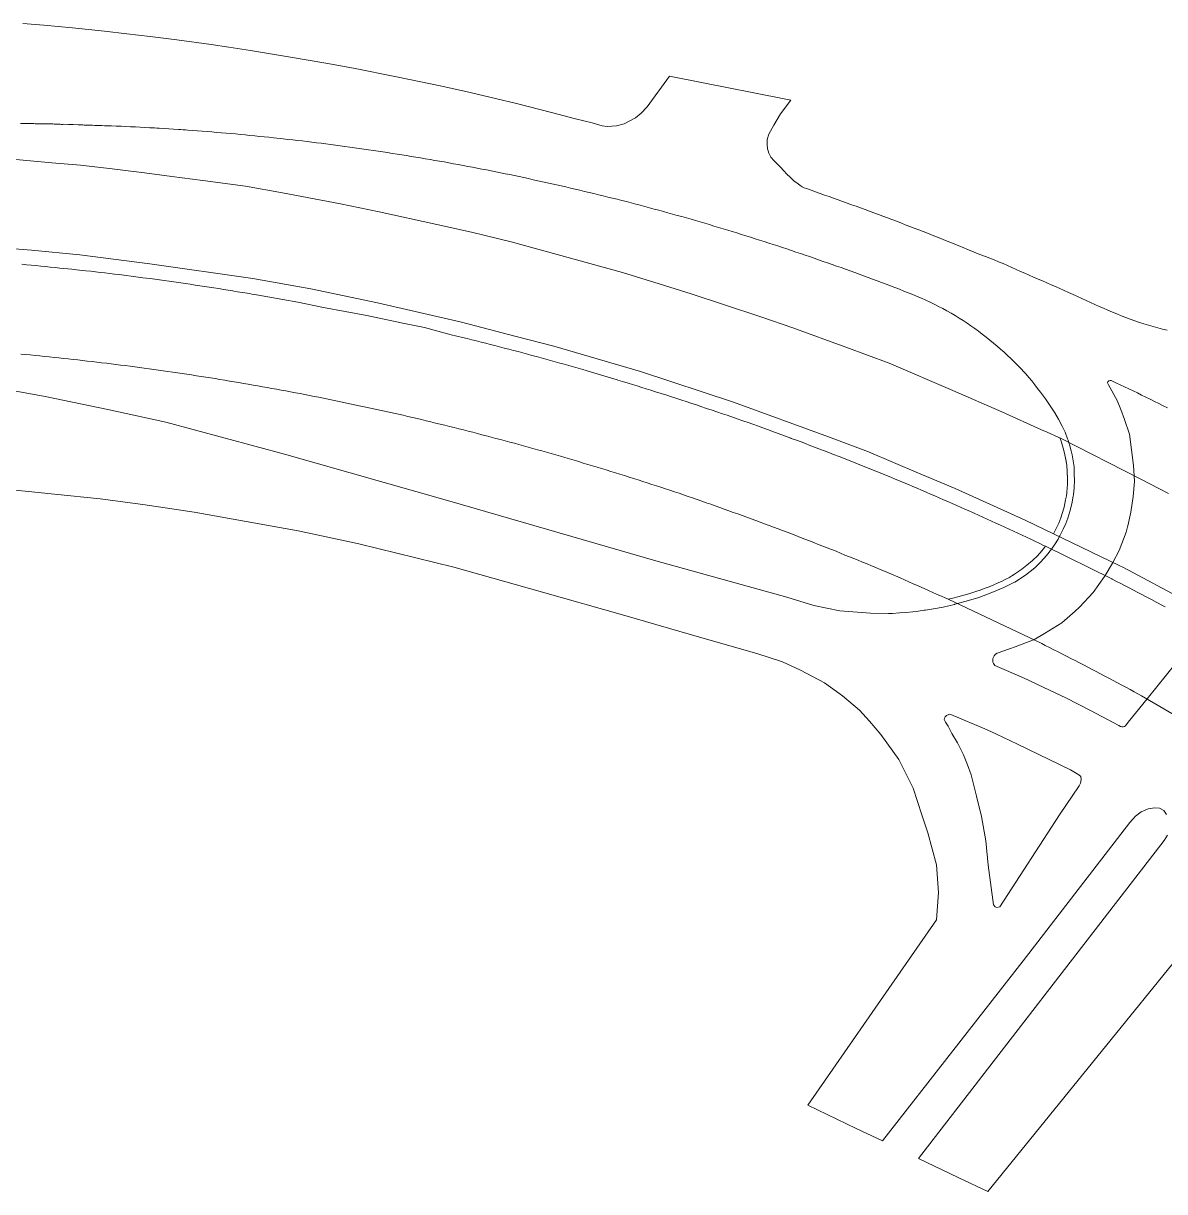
# Model space of a CAD drawing. Header units: metres. Extents: x 662613 to 666742, y 2728069 to 2732733.
# Drawn here: x 666360.7 to 666551.5, y 2730020.4 to 2730215.7 of the extents above; entities that cross this region are included whole.
import ezdxf

# ---------------------------------------------------------------- set-up
doc = ezdxf.new("R2010")
doc.units = ezdxf.units.M
doc.header["$MEASUREMENT"] = 0
doc.layers.add('Xref_DQ_MasterPlan_2024$0$DQ_ROADS', color=8, linetype='Continuous', lineweight=13)

# ---------------------------------------------------------------- blocks, each defined once
blk = doc.blocks.new('Xref_DQ_MasterPlan_2024$0$DQ_Roads_')
at = {"layer": 'Xref_DQ_MasterPlan_2024$0$DQ_ROADS'}
for points in [[(666360.5565, 2730215.7043), (666364.0861, 2730215.3985), (666368.8673, 2730214.9365), (666374.2571, 2730214.3749), (666377.9989, 2730213.9503), (666381.8843, 2730213.4885), (666386.3067, 2730212.9393), (666392.0771, 2730212.1465), (666395.0076, 2730211.7159), (666398.6715, 2730211.1603), (666405.0161, 2730210.1367), (666411.2391, 2730209.0401), (666415.8449, 2730208.2015), (666423.0593, 2730206.7883), (666430.6463, 2730205.1817), (666435.3467, 2730204.1313), (666439.8177, 2730203.0721), (666443.1367, 2730202.3041), (666448.9493, 2730200.8211), (666452.9789, 2730199.7707), (666455.7505, 2730199.0733), (666457.4167, 2730198.5819), (666458.2555, 2730198.4929), (666459.8143, 2730198.5671), (666461.1355, 2730198.9085), (666462.9987, 2730199.9031), (666463.9487, 2730200.6751), (666464.9731, 2730201.7737), (666468.6925, 2730206.8779), (666479.148, 2730204.8117), (666481.9425, 2730204.2594), (666488.9687, 2730202.8709), (666487.2411, 2730200.5933), (666486.1437, 2730198.664), (666485.2863, 2730197.1591), (666485.0193, 2730196.2673), (666485.0515, 2730195.4573), (666485.1025, 2730194.7221), (666485.1918, 2730194.3763), (666485.3049, 2730194.0375), (666485.4757, 2730193.693), (666485.6683, 2730193.3603), (666486.1519, 2730192.8039), (666486.6865, 2730192.2343), (666487.2419, 2730191.6491), (666487.7999, 2730191.0729), (666488.3457, 2730190.5043), (666488.8541, 2730189.9869), (666489.5119, 2730189.3981), (666490.2022, 2730188.8831), (666490.5269, 2730188.6235), (666490.8682, 2730188.3861), (666491.2355, 2730188.2267), (666491.6129, 2730188.0931), (666492.3613, 2730187.8167), (666493.1131, 2730187.5451), (666493.8663, 2730187.2785), (666494.6197, 2730187.0121), (666495.3723, 2730186.7435), (666496.1253, 2730186.4737), (666496.8797, 2730186.2021), (666497.6333, 2730185.9343), (666498.3853, 2730185.6657), (666499.1371, 2730185.3961), (666499.8885, 2730185.1247), (666500.6397, 2730184.8519), (666501.3889, 2730184.5755), (666502.1403, 2730184.2963), (666502.8907, 2730184.0187), (666503.6399, 2730183.7405), (666504.3893, 2730183.4619), (666505.1391, 2730183.1826), (666505.8871, 2730182.9041), (666506.6343, 2730182.6235), (666507.382, 2730182.3389), (666508.1291, 2730182.0547), (666508.8753, 2730181.7674), (666509.6212, 2730181.4783), (666510.3657, 2730181.1895), (666511.1123, 2730180.9005), (666511.8575, 2730180.6114), (666512.6001, 2730180.3195), (666513.3439, 2730180.0255), (666514.0861, 2730179.7295), (666514.8259, 2730179.4327), (666515.5703, 2730179.1291), (666516.3131, 2730178.8305), (666517.0543, 2730178.5325), (666517.7937, 2730178.2383), (666518.5257, 2730177.9333), (666519.2749, 2730177.6141), (666520.025, 2730177.3117), (666520.7707, 2730177.0279), (666521.5149, 2730176.7469), (666522.2561, 2730176.4667), (666522.9949, 2730176.1735), (666523.7296, 2730175.8731), (666524.4625, 2730175.5653), (666525.1951, 2730175.2441), (666525.9215, 2730174.9197), (666526.6559, 2730174.5863), (666527.3859, 2730174.2545), (666528.1181, 2730173.9337), (666528.8523, 2730173.6139), (666529.5857, 2730173.2959), (666530.3241, 2730172.9753), (666531.0569, 2730172.6613), (666531.7873, 2730172.3455), (666532.5167, 2730172.0261), (666533.2467, 2730171.6983), (666533.9785, 2730171.3737), (666535.4361, 2730170.7138), (666536.1685, 2730170.3963), (666536.8981, 2730170.0685), (666537.6247, 2730169.7369), (666538.3563, 2730169.4075), (666539.0821, 2730169.0679), (666539.8113, 2730168.7419), (666540.5431, 2730168.4093), (666541.2745, 2730168.0789), (666542.0129, 2730167.7585), (666542.7505, 2730167.4413), (666543.4919, 2730167.1392), (666544.2397, 2730166.8391), (666544.9893, 2730166.5451), (666545.7405, 2730166.2607), (666546.4949, 2730165.9857), (666547.2561, 2730165.7275), (666548.0209, 2730165.4809), (666548.7915, 2730165.2475), (666549.5601, 2730165.0209), (666550.3349, 2730164.8065), (666551.1145, 2730164.6105), (666551.8913, 2730164.415)], [(666563.1466, 2730071.3029), (666521.9321, 2730020.4453), (666516.9742, 2730022.8253), (666510.352, 2730026.0045), (666551.3884, 2730079.1429), (666551.9856, 2730080.0493)], [(666551.816, 2730083.4995), (666551.3756, 2730084.1501), (666550.6518, 2730084.5579), (666549.8132, 2730084.5899), (666548.7282, 2730084.4331), (666547.5668, 2730083.9493), (666546.6366, 2730083.1851), (666545.6512, 2730082.1501), (666530.3054, 2730062.1741), (666527.8548, 2730059.041), (666504.2906, 2730028.9143), (666499.8972, 2730031.0234), (666491.8459, 2730034.8885), (666513.3676, 2730065.8872), (666513.6728, 2730070.4179), (666513.3578, 2730075.0691), (666511.8846, 2730080.4013), (666510.9048, 2730083.4437), (666509.4352, 2730087.8851), (666507.0178, 2730092.6817), (666504.0294, 2730096.8299), (666502.156, 2730099.1047), (666500.4834, 2730100.9335), (666497.6286, 2730103.2975), (666494.5956, 2730105.4831), (666490.6258, 2730107.6241), (666487.5704, 2730109.0067), (666483.2884, 2730110.3895), (666473.7432, 2730113.1103), (666461.2318, 2730116.7233), (666447.449, 2730120.6485), (666432.6627, 2730124.8413), (666416.7613, 2730128.7217), (666406.6363, 2730130.9073), (666389.2183, 2730133.9851), (666380.6321, 2730135.2786), (666373.4954, 2730136.2153), (666365.8681, 2730137.0181), (666353.2897, 2730138.3117)], [(666360.3953, 2730175.4341), (666361.1925, 2730175.3623), (666361.9883, 2730175.2863), (666362.7845, 2730175.2121), (666363.5811, 2730175.1375), (666364.3761, 2730175.0601), (666365.1725, 2730174.9733), (666365.9687, 2730174.8925), (666366.7651, 2730174.8133), (666368.7527, 2730174.6095), (666369.5483, 2730174.5249), (666371.1389, 2730174.3533), (666371.9341, 2730174.2657), (666372.7281, 2730174.1755), (666373.5235, 2730174.0819), (666374.3187, 2730173.9927), (666375.1109, 2730173.8997), (666375.9051, 2730173.8011), (666376.7005, 2730173.7061), (666377.4935, 2730173.6085), (666379.0809, 2730173.4075), (666379.8737, 2730173.3017), (666380.6669, 2730173.1995), (666381.8555, 2730173.0377), (666383.4415, 2730172.8255), (666384.2329, 2730172.7067), (666385.0245, 2730172.5993), (666385.8169, 2730172.4905), (666387.0041, 2730172.3177), (666388.5879, 2730172.0879), (666389.3799, 2730171.9733), (666390.1703, 2730171.8583), (666390.9587, 2730171.7403), (666391.7521, 2730171.6151), (666392.5405, 2730171.4811), (666393.3323, 2730171.3641), (666394.1219, 2730171.2483), (666394.9109, 2730171.1241), (666395.6995, 2730170.9953), (666395.8551, 2730170.9681), (666396.4887, 2730170.8575), (666397.2791, 2730170.7145), (666397.6755, 2730170.6739), (666398.0683, 2730170.6059), (666398.4647, 2730170.5503), (666398.8565, 2730170.4673), (666399.6439, 2730170.3279), (666400.6089, 2730170.1631), (666401.5211, 2730169.9995), (666406.5623, 2730169.0949), (666410.8395, 2730168.2405), (666418.0823, 2730166.8731), (666424.1275, 2730165.6197), (666427.7231, 2730164.8595), (666432.1763, 2730163.6639), (666433.1205, 2730163.4353), (666434.0839, 2730163.1985), (666434.8601, 2730163.0097), (666435.6385, 2730162.8207), (666436.4155, 2730162.6247), (666437.1925, 2730162.4319), (666437.9693, 2730162.2341), (666438.7423, 2730162.0367), (666439.5185, 2730161.8381), (666440.2935, 2730161.6417), (666441.0687, 2730161.4401), (666441.8423, 2730161.2391), (666442.6181, 2730161.0375), (666443.3919, 2730160.8339), (666444.9391, 2730160.4239), (666445.7107, 2730160.2145), (666446.4827, 2730160.0017), (666447.2541, 2730159.7921), (666448.0253, 2730159.5801), (666448.7965, 2730159.3627), (666449.5687, 2730159.1553), (666450.3393, 2730158.9363), (666451.1093, 2730158.7179), (666451.8793, 2730158.4989), (666452.6499, 2730158.2855), (666453.4205, 2730158.0705), (666454.1885, 2730157.8459), (666454.9587, 2730157.6281), (666459.9241, 2730156.1149), (666460.0457, 2730156.0781), (666460.8159, 2730155.8573), (666461.7703, 2730155.5701), (666462.5377, 2730155.3379), (666463.3015, 2730155.1035), (666464.0541, 2730154.8686), (666464.0647, 2730154.8653), (666464.8271, 2730154.6251), (666465.5931, 2730154.3847), (666466.3557, 2730154.1443), (666467.3087, 2730153.8435), (666468.2581, 2730153.5379), (666469.0227, 2730153.2939), (666469.7837, 2730153.0489), (666470.7351, 2730152.7453), (666471.4953, 2730152.4973), (666472.2575, 2730152.2471), (666473.2051, 2730151.9329), (666473.9661, 2730151.6761), (666474.9143, 2730151.3615), (666475.8579, 2730151.0407), (666476.6147, 2730150.7813), (666477.5585, 2730150.4549), (666478.3175, 2730150.1941), (666480.0213, 2730149.6053), (666480.9397, 2730149.3007), (666481.8605, 2730148.9723), (666482.6163, 2730148.6921), (666483.5583, 2730148.3611), (666484.3117, 2730148.0881), (666485.0627, 2730147.8131), (666485.8137, 2730147.5407), (666489.006, 2730146.3615), (666489.0546, 2730146.3436), (666489.9425, 2730146.0213), (666490.6915, 2730145.7369), (666491.4429, 2730145.4613), (666492.1907, 2730145.1751), (666492.9369, 2730144.8897), (666493.6867, 2730144.6093), (666494.4341, 2730144.3165), (666495.3659, 2730143.9611), (666496.1133, 2730143.6603), (666497.0435, 2730143.3043), (666498.3299, 2730142.8099), (666499.0277, 2730142.5341), (666499.7703, 2730142.2399), (666500.5153, 2730141.9421), (666501.2505, 2730141.6473), (666502.7395, 2730141.0515), (666503.4839, 2730140.7561), (666504.2193, 2730140.4567), (666504.9603, 2730140.1495), (666505.6991, 2730139.8457), (666506.4357, 2730139.5383), (666507.1761, 2730139.2247), (666507.9138, 2730138.9195), (666508.6504, 2730138.6111), (666509.3864, 2730138.3017), (666510.1222, 2730137.9939), (666510.8576, 2730137.6785), (666511.5906, 2730137.3619), (666512.3252, 2730137.0399), (666513.0586, 2730136.7231), (666513.7922, 2730136.4039), (666514.5244, 2730136.0861), (666515.2566, 2730135.7679), (666515.9874, 2730135.4461), (666516.7202, 2730135.1217), (666517.4516, 2730134.7993), (666518.1836, 2730134.4759), (666518.915, 2730134.1523), (666519.6442, 2730133.8303), (666520.3726, 2730133.5035), (666521.1018, 2730133.1737), (666521.8322, 2730132.8445), (666522.5594, 2730132.5143), (666523.2878, 2730132.1845), (666524.015, 2730131.8541), (666524.7404, 2730131.5207), (666525.4658, 2730131.1849), (666526.1916, 2730130.8479), (666526.9146, 2730130.5113), (666527.641, 2730130.1703), (666528.3654, 2730129.8327), (666529.0876, 2730129.4941), (666529.8058, 2730129.1503), (666530.5292, 2730128.8043), (666531.251, 2730128.4593), (666531.5471, 2730128.3171), (666531.401, 2730128.1063), (666530.9314, 2730127.5551), (666530.2362, 2730126.7259), (666529.4162, 2730125.9309), (666528.4712, 2730125.1231), (666527.6154, 2730124.5033), (666527.0916, 2730124.1259), (666527.072, 2730124.1109), (666526.3984, 2730123.6615), (666525.9388, 2730123.3757), (666525.41, 2730123.0533), (666525.1751, 2730122.9234), (666524.842, 2730122.7391), (666524.298, 2730122.4849), (666523.6758, 2730122.2189), (666522.9196, 2730121.8817), (666522.1244, 2730121.5537), (666521.307, 2730121.2441), (666520.6556, 2730120.9891), (666520.0842, 2730120.8091), (666519.3988, 2730120.5859), (666518.7608, 2730120.3669), (666518.1228, 2730120.1713), (666516.929, 2730119.8561), (666516.048, 2730119.6233), (666515.2872, 2730119.4529), (666515.0468, 2730119.5569), (666514.9184, 2730119.6151), (666514.1904, 2730119.9448), (666513.4612, 2730120.2729), (666512.7312, 2730120.5991), (666512.0019, 2730120.9229), (666510.1747, 2730121.7307), (666509.4426, 2730122.0525), (666508.7108, 2730122.3707), (666507.9762, 2730122.6921), (666507.2434, 2730123.0109), (666505.4084, 2730123.8043), (666504.6736, 2730124.1207), (666503.9402, 2730124.4345), (666503.204, 2730124.7481), (666502.468, 2730125.0589), (666501.7308, 2730125.3667), (666500.992, 2730125.6718), (666500.2529, 2730125.9721), (666499.511, 2730126.2715), (666498.7686, 2730126.5633), (666498.0252, 2730126.8441), (666497.2808, 2730127.1777), (666496.547, 2730127.4693), (666495.8039, 2730127.7613), (666495.0612, 2730128.0515), (666494.3156, 2730128.3423), (666493.5716, 2730128.6307), (666492.8264, 2730128.9223), (666492.0808, 2730129.2125), (666491.3342, 2730129.5063), (666490.5902, 2730129.7943), (666489.8435, 2730130.0839), (666489.0978, 2730130.3719), (666488.3518, 2730130.6561), (666487.6036, 2730130.9379), (666486.8556, 2730131.2209), (666486.1078, 2730131.5017), (666485.359, 2730131.7823), (666484.6111, 2730132.0611), (666483.8605, 2730132.338), (666483.1099, 2730132.6143), (666482.3591, 2730132.8897), (666481.6077, 2730133.1639), (666480.8565, 2730133.4355), (666480.1052, 2730133.7087), (666479.3523, 2730133.9803), (666478.6005, 2730134.2529), (666477.8481, 2730134.5231), (666477.0947, 2730134.7925), (666476.3417, 2730135.0593), (666475.5873, 2730135.3247), (666474.8335, 2730135.5909), (666474.0789, 2730135.8537), (666473.3241, 2730136.1167), (666472.5683, 2730136.3787), (666471.8117, 2730136.6417), (666471.0563, 2730136.9023), (666470.3007, 2730137.1573), (666469.5421, 2730137.4119), (666468.7845, 2730137.6637), (666468.0253, 2730137.9135), (666467.2647, 2730138.1599), (666466.5049, 2730138.4065), (666465.7439, 2730138.6511), (666464.9822, 2730138.8985), (666464.2211, 2730139.143), (666463.4595, 2730139.3863), (666462.6969, 2730139.6307), (666461.9353, 2730139.8727), (666461.1725, 2730140.1149), (666460.4107, 2730140.3529), (666459.6467, 2730140.5897), (666458.8825, 2730140.8251), (666458.1181, 2730141.0591), (666457.3535, 2730141.2937), (666456.5885, 2730141.5281), (666455.8235, 2730141.7606), (666455.0582, 2730141.9931), (666454.2927, 2730142.2245), (666453.527, 2730142.4534), (666452.7609, 2730142.6819), (666451.9939, 2730142.9087), (666451.2269, 2730143.1337), (666450.4586, 2730143.3545), (666449.6903, 2730143.5771), (666448.9223, 2730143.7983), (666448.1527, 2730144.0177), (666447.3829, 2730144.2357), (666446.6141, 2730144.4522), (666445.8439, 2730144.6671), (666445.0727, 2730144.8821), (666444.3017, 2730145.0967), (666443.5317, 2730145.3101), (666442.7605, 2730145.5215), (666441.9899, 2730145.7279), (666441.2173, 2730145.9349), (666440.4439, 2730146.1399), (666439.6713, 2730146.3431), (666438.8975, 2730146.5467), (666438.1237, 2730146.7505), (666437.3503, 2730146.9537), (666436.5763, 2730147.1523), (666435.8015, 2730147.3537), (666435.027, 2730147.5533), (666434.2521, 2730147.7507), (666433.4767, 2730147.9493), (666432.7023, 2730148.1441), (666431.9263, 2730148.3381), (666431.1503, 2730148.5309), (666430.3743, 2730148.7205), (666429.5971, 2730148.9083), (666428.8195, 2730149.0959), (666428.0419, 2730149.2835), (666427.2642, 2730149.4713), (666426.4863, 2730149.6591), (666425.7087, 2730149.8433), (666424.9311, 2730150.025), (666424.1513, 2730150.2033), (666423.3725, 2730150.3803), (666422.5913, 2730150.5537), (666421.8103, 2730150.7281), (666421.0297, 2730150.9005), (666420.2487, 2730151.0705), (666419.4669, 2730151.2411), (666418.6851, 2730151.4105), (666417.9034, 2730151.5779), (666417.1213, 2730151.7447), (666416.3389, 2730151.9109), (666415.5563, 2730152.0769), (666414.7735, 2730152.2429), (666413.9907, 2730152.4069), (666413.2078, 2730152.5689), (666412.4247, 2730152.7275), (666411.6407, 2730152.8859), (666410.8566, 2730153.0447), (666410.0719, 2730153.2021), (666409.2877, 2730153.3593), (666408.5035, 2730153.5115), (666407.7181, 2730153.6635), (666406.9326, 2730153.8157), (666406.1473, 2730153.9651), (666405.3615, 2730154.1152), (666404.5759, 2730154.2639), (666403.7896, 2730154.4097), (666403.0033, 2730154.5539), (666402.2169, 2730154.6973), (666401.4293, 2730154.8387), (666400.6423, 2730154.9789), (666399.8552, 2730155.1199), (666399.0671, 2730155.2551), (666398.2784, 2730155.3899), (666397.4901, 2730155.5264), (666396.7019, 2730155.6609), (666395.9129, 2730155.7957), (666395.1251, 2730155.9301), (666394.3361, 2730156.0617), (666393.5471, 2730156.1919), (666392.7576, 2730156.3217), (666391.9679, 2730156.4511), (666391.1793, 2730156.5777), (666390.3887, 2730156.7007), (666389.5987, 2730156.8201), (666388.8081, 2730156.9415), (666388.0175, 2730157.0615), (666387.2263, 2730157.1798), (666386.4353, 2730157.2967), (666385.6441, 2730157.4135), (666384.8529, 2730157.5279), (666384.0609, 2730157.639), (666383.2683, 2730157.7507), (666382.4763, 2730157.8619), (666381.6839, 2730157.9697), (666380.8913, 2730158.0775), (666380.0987, 2730158.1842), (666379.3056, 2730158.2907), (666378.5131, 2730158.3941), (666377.7197, 2730158.4963), (666376.9262, 2730158.5961), (666376.1323, 2730158.6957), (666375.3389, 2730158.7919), (666374.5447, 2730158.8883), (666373.7493, 2730158.9849), (666372.9563, 2730159.0839), (666372.1619, 2730159.1743), (666371.3667, 2730159.2695), (666370.5735, 2730159.3659), (666369.7789, 2730159.4577), (666368.9839, 2730159.5469), (666368.1887, 2730159.6345), (666367.3941, 2730159.7189), (666366.5983, 2730159.8017), (666365.8027, 2730159.8845), (666365.0069, 2730159.9669), (666364.2115, 2730160.0483), (666363.4155, 2730160.1283), (666362.6195, 2730160.2081), (666361.8235, 2730160.2871), (666361.0273, 2730160.365), (666360.231, 2730160.4415)], [(666354.5185, 2730155.1429), (666364.3445, 2730153.3445), (666374.8053, 2730151.1703), (666384.4949, 2730149.0637), (666404.3431, 2730143.7065), (666431.9949, 2730135.8367), (666466.4297, 2730125.9023), (666488.3178, 2730119.8033), (666492.814, 2730118.4171), (666497.169, 2730117.5333), (666502.2862, 2730117.1347), (666505.2902, 2730117.0449), (666506.0076, 2730117.0689), (666507.1593, 2730117.1629), (666508.231, 2730117.2183), (666509.377, 2730117.3444), (666509.9308, 2730117.4053), (666511.3018, 2730117.6185), (666511.4834, 2730117.6438), (666512.8645, 2730117.8359), (666514.4344, 2730118.1455), (666516.3342, 2730118.6009), (666516.4103, 2730118.6191), (666516.8523, 2730118.7363), (666518.6884, 2730119.2233), (666520.4118, 2730119.7725), (666522.6002, 2730120.5807), (666524.5966, 2730121.4111), (666526.4092, 2730122.3177), (666526.4361, 2730122.3351), (666528.2314, 2730123.4963), (666529.7716, 2730124.7107), (666530.772, 2730125.6977), (666531.7366, 2730126.7693), (666532.5448, 2730127.8337), (666532.5536, 2730127.8453), (666533.0714, 2730128.5501), (666533.6566, 2730129.5021), (666533.8759, 2730129.9125), (666533.9378, 2730130.0283), (666534.5184, 2730131.1407), (666534.9514, 2730132.1175), (666535.2778, 2730133.0209), (666535.6392, 2730134.1137), (666535.9566, 2730135.4051), (666536.1806, 2730136.6601), (666536.2292, 2730136.9323), (666536.3454, 2730138.0711), (666536.4036, 2730139.3261), (666536.381, 2730140.3535), (666536.3364, 2730141.5711), (666536.1894, 2730142.6127), (666536.0242, 2730143.5761), (666535.859, 2730144.2515), (666535.6404, 2730145.1033), (666535.4631, 2730145.6587), (666535.3449, 2730146.0289), (666535.2696, 2730146.2647), (666534.8366, 2730147.3995), (666534.3723, 2730148.3897), (666533.7603, 2730149.5519), (666533.121, 2730150.5962), (666533.0149, 2730150.7695), (666532.1031, 2730152.1263), (666531.5911, 2730152.9341), (666530.7129, 2730154.0731), (666530.2466, 2730154.6893), (666529.7561, 2730155.3171), (666529.2567, 2730155.9419), (666528.7717, 2730156.5425), (666528.2691, 2730157.1091), (666527.1595, 2730158.2773), (666525.7915, 2730159.6646), (666525.2111, 2730160.2157), (666524.6361, 2730160.7417), (666524.0613, 2730161.2437), (666523.4653, 2730161.7579), (666522.8536, 2730162.2707), (666522.2413, 2730162.7757), (666521.6301, 2730163.2725), (666521.0017, 2730163.7659), (666520.3727, 2730164.2492), (666519.7457, 2730164.7043), (666519.1019, 2730165.1641), (666518.4543, 2730165.6085), (666517.7933, 2730166.0375), (666517.1248, 2730166.4603), (666516.4511, 2730166.8641), (666515.7665, 2730167.2619), (666515.0773, 2730167.6552), (666514.3835, 2730168.0451), (666513.6801, 2730168.4057), (666512.9744, 2730168.7565), (666512.2652, 2730169.0991), (666511.5461, 2730169.4285), (666510.8187, 2730169.7551), (666510.0939, 2730170.0705), (666509.3591, 2730170.3758), (666508.6192, 2730170.6763), (666507.8819, 2730170.9685), (666507.1401, 2730171.2563), (666506.3957, 2730171.5397), (666505.6491, 2730171.8253), (666504.9011, 2730172.1101), (666504.1537, 2730172.3941), (666503.4039, 2730172.6773), (666502.6575, 2730172.9589), (666501.9079, 2730173.2405), (666501.1586, 2730173.5161), (666500.4087, 2730173.7887), (666499.6595, 2730174.0645), (666498.9063, 2730174.3405), (666498.1539, 2730174.6099), (666497.4021, 2730174.8765), (666496.6481, 2730175.1415), (666495.8929, 2730175.4057), (666495.1377, 2730175.6641), (666494.3867, 2730175.9263), (666493.6289, 2730176.1913), (666492.8709, 2730176.4531), (666492.1153, 2730176.7145), (666491.3597, 2730176.9747), (666490.6017, 2730177.2313), (666489.8441, 2730177.4867), (666489.0871, 2730177.7399), (666488.3309, 2730177.9961), (666487.5705, 2730178.2483), (666486.8089, 2730178.4971), (666486.0515, 2730178.7455), (666485.2909, 2730178.9903), (666484.5297, 2730179.2347), (666483.7687, 2730179.4751), (666483.0077, 2730179.7187), (666482.2445, 2730179.9621), (666481.4813, 2730180.2039), (666480.7187, 2730180.4405), (666479.9553, 2730180.6779), (666479.1903, 2730180.9139), (666478.4263, 2730181.1473), (666477.6625, 2730181.377), (666476.8973, 2730181.6053), (666476.1299, 2730181.8365), (666475.3641, 2730182.0639), (666474.5979, 2730182.2911), (666473.8311, 2730182.5196), (666473.0633, 2730182.7455), (666472.2961, 2730182.9717), (666471.5267, 2730183.1879), (666470.7581, 2730183.3995), (666469.9913, 2730183.617), (666469.2175, 2730183.8323), (666468.4449, 2730184.0421), (666467.6787, 2730184.2573), (666466.9059, 2730184.4689), (666466.1331, 2730184.6768), (666465.3617, 2730184.8885), (666464.5905, 2730185.0981), (666463.8167, 2730185.3033), (666463.0443, 2730185.5071), (666462.2711, 2730185.7095), (666461.4969, 2730185.9098), (666460.7213, 2730186.1065), (666459.9493, 2730186.2995), (666459.1715, 2730186.492), (666458.3947, 2730186.6835), (666457.6179, 2730186.8741), (666456.8415, 2730187.0629), (666456.0637, 2730187.2533), (666455.2859, 2730187.4417), (666454.5077, 2730187.6263), (666453.7307, 2730187.8115), (666452.9523, 2730187.9913), (666452.1735, 2730188.1747), (666451.3939, 2730188.3553), (666450.6151, 2730188.5355), (666449.8356, 2730188.7119), (666449.0551, 2730188.8885), (666448.2751, 2730189.0641), (666447.4947, 2730189.2363), (666446.7137, 2730189.4067), (666445.9323, 2730189.5769), (666445.1527, 2730189.7551), (666444.3683, 2730189.9205), (666443.5875, 2730190.0873), (666442.8057, 2730190.2535), (666442.0229, 2730190.4197), (666441.2395, 2730190.5829), (666440.4573, 2730190.7423), (666439.6735, 2730190.898), (666438.8891, 2730191.0517), (666438.1038, 2730191.2053), (666437.3193, 2730191.3585), (666436.5339, 2730191.5091), (666435.7485, 2730191.6587), (666434.9625, 2730191.8065), (666434.1779, 2730191.9575), (666433.3911, 2730192.1038), (666432.6039, 2730192.2463), (666431.8175, 2730192.3909), (666431.0305, 2730192.5357), (666430.2425, 2730192.6723), (666429.4549, 2730192.8071), (666428.6673, 2730192.9403), (666427.8783, 2730193.0747), (666427.09, 2730193.2102), (666426.3011, 2730193.3423), (666425.5119, 2730193.4736), (666424.7229, 2730193.6037), (666423.9333, 2730193.7335), (666423.1439, 2730193.8595), (666422.3545, 2730193.9819), (666421.5639, 2730194.1035), (666420.7733, 2730194.2249), (666419.9825, 2730194.3451), (666419.1915, 2730194.4617), (666418.4005, 2730194.5765), (666417.6091, 2730194.6909), (666416.8173, 2730194.8039), (666416.0251, 2730194.9149), (666415.2331, 2730195.0263), (666414.4409, 2730195.1365), (666413.6481, 2730195.2453), (666412.8559, 2730195.3527), (666412.0629, 2730195.4585), (666411.2701, 2730195.5615), (666410.4769, 2730195.6633), (666409.6835, 2730195.7631), (666408.8899, 2730195.8599), (666408.0961, 2730195.9561), (666407.3019, 2730196.0489), (666406.5073, 2730196.1427), (666405.7123, 2730196.2315), (666404.9176, 2730196.3211), (666404.1231, 2730196.4096), (666402.5327, 2730196.5815), (666401.7371, 2730196.6623), (666400.9412, 2730196.7405), (666400.1455, 2730196.8221), (666399.3497, 2730196.9085), (666398.5541, 2730196.9899), (666397.7575, 2730197.0673), (666396.9617, 2730197.1381), (666396.1655, 2730197.2165), (666395.3685, 2730197.2837), (666394.5721, 2730197.3553), (666393.7747, 2730197.4231), (666392.9779, 2730197.4917), (666392.1807, 2730197.5515), (666391.3833, 2730197.6155), (666390.5855, 2730197.6715), (666389.7875, 2730197.7283), (666388.9897, 2730197.7868), (666388.1917, 2730197.8451), (666387.7937, 2730197.8897), (666387.3937, 2730197.9067), (666386.9955, 2730197.9449), (666386.5955, 2730197.9555), (666385.7979, 2730198.0137), (666384.9996, 2730198.0681), (666384.2015, 2730198.1185), (666383.4031, 2730198.1673), (666383.0049, 2730198.2079), (666382.6049, 2730198.2209), (666382.2063, 2730198.2571), (666381.8061, 2730198.2655), (666381.0077, 2730198.3083), (666380.2093, 2730198.3547), (666379.4102, 2730198.3905), (666378.6113, 2730198.4287), (666377.8123, 2730198.4637), (666377.0133, 2730198.5031), (666376.2139, 2730198.5349), (666375.4145, 2730198.5665), (666375.0145, 2730198.5655), (666374.6153, 2730198.5923), (666374.2149, 2730198.5954), (666373.8157, 2730198.6263), (666373.4155, 2730198.6262), (666373.0163, 2730198.6539), (666372.6161, 2730198.6593), (666372.2171, 2730198.6925), (666372.0173, 2730198.6759), (666371.8169, 2730198.6734), (666371.6167, 2730198.6847), (666371.4177, 2730198.7099), (666371.2175, 2730198.6961), (666371.0169, 2730198.6961), (666370.8167, 2730198.7099), (666370.6181, 2730198.7377), (666369.8184, 2730198.7643), (666369.0187, 2730198.7887), (666368.2193, 2730198.8155), (666367.4195, 2730198.8383), (666367.2196, 2730198.8215), (666367.0191, 2730198.8186), (666366.8187, 2730198.8295), (666366.6197, 2730198.8544), (666366.4197, 2730198.8393), (666366.2191, 2730198.838), (666366.0189, 2730198.8507), (666365.8201, 2730198.8771), (666365.6211, 2730198.903), (666365.4209, 2730198.9149), (666365.2203, 2730198.9129), (666365.0203, 2730198.8969), (666364.8211, 2730198.9203), (666364.6207, 2730198.9295), (666364.4203, 2730198.9251), (666364.2205, 2730198.9065), (666363.4207, 2730198.9217), (666362.6209, 2730198.9367), (666362.4218, 2730198.9621), (666362.2215, 2730198.9735), (666362.0209, 2730198.9711), (666361.8209, 2730198.9549), (666361.6217, 2730198.9775), (666361.4213, 2730198.9861), (666361.2207, 2730198.9809), (666361.0211, 2730198.9617), (666360.2213, 2730198.9765)], [(666352.4647, 2730193.5649), (666361.2337, 2730192.7999), (666365.4195, 2730192.3989), (666370.2533, 2730192.0056), (666375.5165, 2730191.3919), (666377.7577, 2730191.0965), (666380.9129, 2730190.7153), (666385.4843, 2730190.0933), (666390.6595, 2730189.4464), (666397.7969, 2730188.4685), (666404.0227, 2730187.3829), (666413.6881, 2730185.5331), (666420.1525, 2730184.1925), (666429.8209, 2730182.0849), (666435.6071, 2730180.8329), (666442.2079, 2730179.1719), (666449.9475, 2730177.0733), (666455.3983, 2730175.5597), (666460.8637, 2730174.0461), (666466.9515, 2730172.1855), (666472.3163, 2730170.4775), (666477.7553, 2730168.7058), (666484.1257, 2730166.6231), (666489.3295, 2730164.8164), (666498.1573, 2730161.6031), (666505.4039, 2730158.8863), (666516.0969, 2730154.3671), (666524.2759, 2730150.7829), (666530.9184, 2730147.7868), (666531.8467, 2730147.3681), (666533.8199, 2730146.4978), (666533.9538, 2730146.4295), (666534.0774, 2730146.1479), (666534.106, 2730146.0603), (666534.289, 2730145.4983), (666534.524, 2730144.6975), (666534.724, 2730143.8951), (666534.9242, 2730143.0099), (666535.1092, 2730141.8605), (666535.1964, 2730140.8195), (666535.2546, 2730139.6403), (666535.2474, 2730138.7899), (666535.1892, 2730137.8903), (666535.1568, 2730137.4541), (666535.1294, 2730137.2211), (666535.0696, 2730136.7135), (666534.9268, 2730136.0433), (666534.6722, 2730134.8701), (666534.3562, 2730133.7967), (666534.1242, 2730133.0455), (666533.773, 2730132.1569), (666533.1838, 2730130.9429), (666532.8782, 2730130.3935), (666528.1436, 2730132.6753), (666516.4548, 2730137.9769), (666512.3631, 2730139.7014), (666510.3533, 2730140.5484), (666501.9549, 2730144.0879), (666495.3055, 2730146.6063), (666479.4281, 2730152.3687), (666463.8367, 2730157.5037), (666449.3715, 2730161.7483), (666443.0385, 2730163.3954), (666433.9091, 2730165.7697), (666419.8689, 2730168.9861), (666408.7077, 2730171.3241), (666399.0275, 2730173.0713), (666381.8307, 2730175.4941), (666370.1107, 2730176.9981), (666362.0113, 2730177.8107), (666352.7707, 2730178.5178)], [(666551.9346, 2730151.4479), (666551.2203, 2730151.807), (666550.5052, 2730152.1629), (666549.7905, 2730152.5179), (666549.0739, 2730152.8735), (666548.3601, 2730153.2275), (666547.6387, 2730153.5843), (666546.9223, 2730153.9281), (666546.2055, 2730154.2741), (666545.4838, 2730154.6161), (666544.7608, 2730154.9581), (666544.0369, 2730155.3015), (666543.3125, 2730155.6445), (666542.5649, 2730156.0041), (666542.5445, 2730156.0035), (666542.3839, 2730155.9979), (666542.1653, 2730155.9417), (666542.0031, 2730155.8045), (666541.9345, 2730155.6421), (666542.1217, 2730155.2677), (666543.5199, 2730152.6523), (666544.1689, 2730151.1543), (666544.787, 2730149.5065), (666545.6046, 2730147.0598), (666546.2615, 2730141.8055), (666546.3634, 2730140.0925), (666546.4216, 2730139.1137), (666546.2452, 2730136.6421), (666545.8568, 2730133.9939), (666545.3136, 2730131.7224), (666545.2742, 2730131.5577), (666545.027, 2730130.6397), (666543.8706, 2730127.6031), (666542.8133, 2730125.6051), (666542.7496, 2730125.4847), (666541.5404, 2730123.3953), (666541.452, 2730123.2425), (666539.5542, 2730120.5945), (666537.268, 2730118.1229), (666536.5413, 2730117.4851), (666534.3108, 2730115.5277), (666531.4244, 2730113.7093), (666529.5966, 2730112.6947), (666529.5796, 2730112.6853), (666526.4714, 2730111.4801), (666525.5588, 2730111.1644), (666523.5052, 2730110.4541), (666523.2042, 2730110.2981), (666522.9588, 2730109.9859), (666522.758, 2730109.5397), (666522.7358, 2730108.9377), (666522.8696, 2730108.7145), (666523.1148, 2730108.4023), (666527.9073, 2730106.3201), (666531.29, 2730104.7211), (666534.9622, 2730102.9689), (666539.099, 2730100.8661), (666543.85, 2730098.3347), (666544.0807, 2730098.1985), (666544.3426, 2730098.1069), (666544.5346, 2730098.1199), (666544.7484, 2730098.1767), (666544.9274, 2730098.3031), (666545.403, 2730098.8919), (666546.6086, 2730100.3927), (666548.5492, 2730102.8083), (666553.3963, 2730108.8419)], [(666558.69, 2730117.2135), (666550.1146, 2730121.7963), (666549.518, 2730122.1151), (666544.5912, 2730124.7481), (666543.8984, 2730125.0821), (666532.8782, 2730130.3935), (666533.1838, 2730130.9429), (666533.773, 2730132.1569), (666534.1242, 2730133.0455), (666534.3562, 2730133.7967), (666534.6722, 2730134.8701), (666534.9268, 2730136.0433), (666535.0696, 2730136.7135), (666535.1294, 2730137.2211), (666535.1359, 2730137.2768), (666535.1568, 2730137.4541), (666535.1892, 2730137.8903), (666535.2474, 2730138.7899), (666535.2546, 2730139.6403), (666535.2027, 2730140.6912), (666535.1964, 2730140.8195), (666535.1092, 2730141.8605), (666534.9497, 2730142.8512), (666534.9242, 2730143.0099), (666534.724, 2730143.8951), (666534.524, 2730144.6975), (666534.289, 2730145.4983), (666534.106, 2730146.0603), (666534.0774, 2730146.1479), (666533.9538, 2730146.4295), (666547.4986, 2730139.5129), (666552.1466, 2730137.1395)], [(666573.4504, 2730088.2447), (666547.631, 2730103.3091), (666547.1092, 2730103.5941), (666546.4106, 2730103.9807), (666545.7052, 2730104.3651), (666545.002, 2730104.7383), (666544.299, 2730105.1171), (666543.5938, 2730105.4911), (666542.1802, 2730106.2415), (666541.4744, 2730106.6151), (666540.7668, 2730106.9877), (666540.059, 2730107.3585), (666539.352, 2730107.7287), (666538.642, 2730108.1009), (666537.9328, 2730108.4717), (666537.225, 2730108.8365), (666536.5148, 2730109.2037), (666535.8034, 2730109.5701), (666535.0912, 2730109.9349), (666534.3804, 2730110.2987), (666533.6682, 2730110.6623), (666532.9554, 2730111.0229), (666532.2414, 2730111.3809), (666531.5286, 2730111.7369), (666530.9338, 2730112.0343), (666515.2872, 2730119.4529), (666516.048, 2730119.6233), (666516.929, 2730119.8561), (666518.1228, 2730120.1713), (666518.7608, 2730120.3669), (666519.3988, 2730120.5859), (666520.0842, 2730120.8091), (666520.6556, 2730120.9891), (666521.307, 2730121.2441), (666522.1244, 2730121.5537), (666522.9196, 2730121.8817), (666523.6758, 2730122.2189), (666524.298, 2730122.4849), (666524.842, 2730122.7391), (666525.1751, 2730122.9234), (666525.41, 2730123.0533), (666525.9388, 2730123.3757), (666526.3984, 2730123.6615), (666527.072, 2730124.1109), (666527.0916, 2730124.1259), (666527.6154, 2730124.5033), (666528.4712, 2730125.1231), (666529.4162, 2730125.9309), (666530.2362, 2730126.7259), (666530.9314, 2730127.5551), (666531.401, 2730128.1063), (666531.5471, 2730128.3171), (666542.6318, 2730122.8439), (666542.722, 2730122.7973), (666543.4346, 2730122.4319), (666544.1464, 2730122.0695), (666544.8584, 2730121.7099), (666545.569, 2730121.3475), (666546.281, 2730120.9767), (666546.986, 2730120.6043), (666547.6962, 2730120.2433), (666548.4016, 2730119.8663), (666549.279, 2730119.4039), (666550.169, 2730118.9349), (666551.1271, 2730118.4196), (666551.5778, 2730118.1733)]]:
    blk.add_lwpolyline(points, dxfattribs=at)
blk.add_lwpolyline([(666521.7942, 2730097.6315), (666515.7286, 2730100.2097), (666515.5904, 2730100.2427), (666515.3838, 2730100.2123), (666515.0318, 2730100.0025), (666514.7882, 2730099.7995), (666514.6528, 2730099.5559), (666514.5986, 2730099.3395), (666514.82, 2730098.9327), (666515.2764, 2730098.2255), (666515.9138, 2730097.0025), (666516.8696, 2730095.4695), (666517.8288, 2730093.4659), (666518.5056, 2730091.7751), (666519.1164, 2730090.0803), (666520.032, 2730086.5591), (666520.8674, 2730083.1643), (666521.5622, 2730079.0807), (666521.965, 2730075.0149), (666522.8766, 2730068.3537), (666523.1334, 2730068.0327), (666523.4224, 2730067.9365), (666523.9362, 2730068.0465), (666533.9022, 2730083.4413), (666537.1832, 2730088.2957), (666537.4118, 2730088.7097), (666537.526, 2730089.3379), (666537.4688, 2730089.8089), (666537.1404, 2730090.1231), (666535.7202, 2730090.9373), (666526.866, 2730095.2575), (666523.3975, 2730096.881)], close=True, dxfattribs=at)
blk = doc.blocks.new('Xref_DQ_MasterPlan_2024')
blk.add_blockref('Xref_DQ_MasterPlan_2024$0$DQ_Roads_', (0, 0))

msp = doc.modelspace()

# ---------------------------------------------------------------- block references
msp.add_blockref('Xref_DQ_MasterPlan_2024', (0, 0))

doc.saveas('drawing.dxf')
